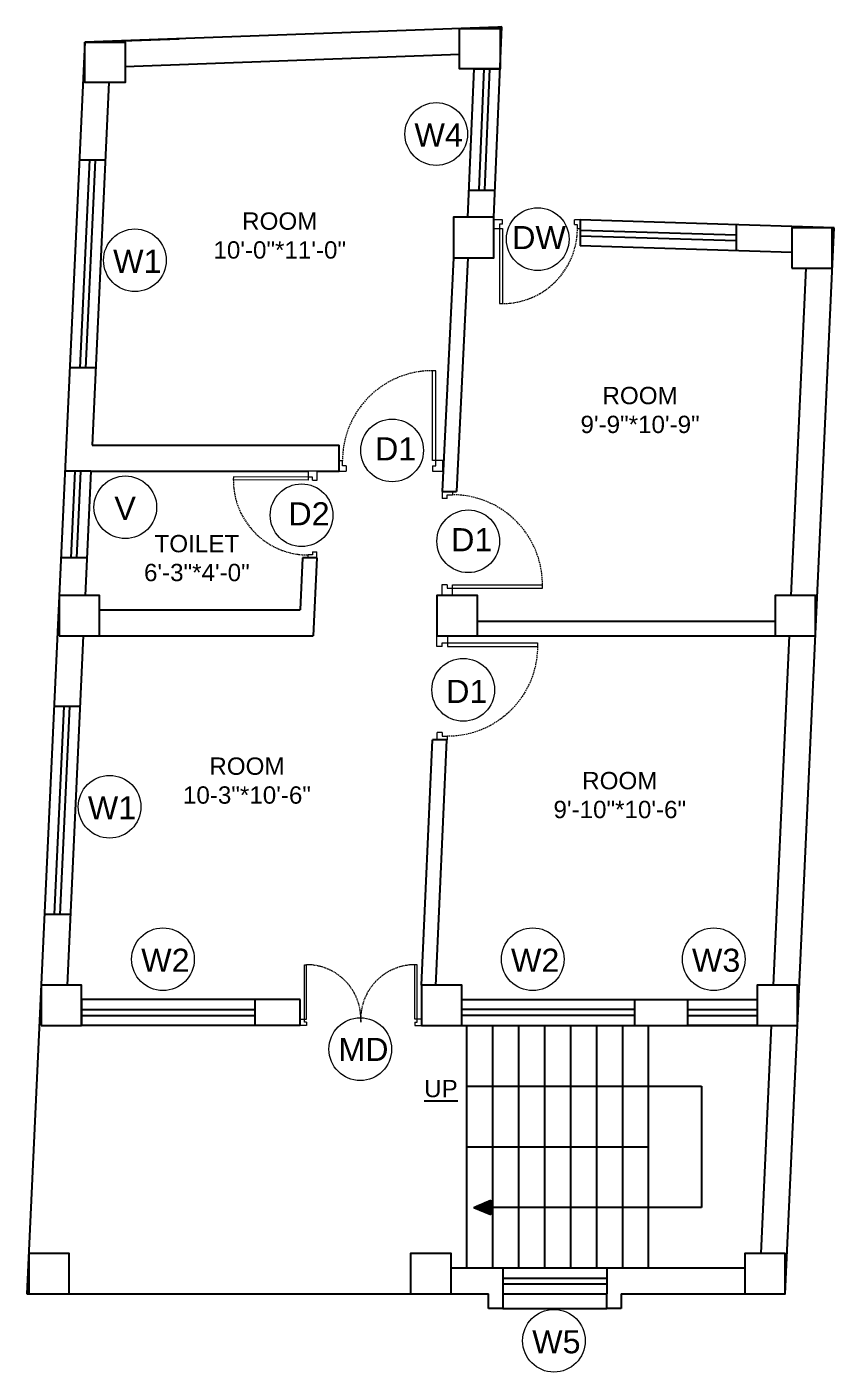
# Model space of a CAD drawing. Header units: inches. Extents: x -5051253 to -5039798, y -3262045 to -3259246.
# Drawn here: x -5047768.4 to -5047488.6, y -3259711.9 to -3259246 of the extents above; entities that cross this region are included whole.
import ezdxf

# ---------------------------------------------------------------- set-up
doc = ezdxf.new("R2010")
doc.units = ezdxf.units.IN
doc.header["$LTSCALE"] = 2
doc.header["$MEASUREMENT"] = 0
doc.linetypes.add('HIDDEN', pattern=[0.375, 0.25, -0.125])
doc.layers.get('0').update_dxf_attribs({"linetype": 'CONTINUOUS'})
doc.layers.add('A-Hatch', color=7, linetype='CONTINUOUS')
for name, color, linetype, lineweight in [('Annotate-Lite.w', 177, 'CONTINUOUS', 9), ('Door-Window.w', 4, 'CONTINUOUS', 15), ('TEXT', 181, 'CONTINUOUS', 25)]:
    doc.layers.add(name, color=color, linetype=linetype, lineweight=lineweight)
doc.styles.add('arial.', font='arial.ttf')
doc.styles.add('gaurav', font='arial.ttf')

# ---------------------------------------------------------------- blocks, each defined once
blk = doc.blocks.new('3-0')
at = {"ltscale": 3}
for p, q in [((11063.05, 10097.68), (11065.97, 10099.9)), ((11065.97, 10099.9), (11066.71, 10098.92)), ((11063.05, 10097.68), (11064.53, 10095.73)), ((11065.99, 10096.84), (11064.53, 10095.73)), ((11065.25, 10097.81), (11066.71, 10098.92)), ((11065.99, 10096.84), (11065.25, 10097.81)), ((11085.5, 10074.13), (11110.32, 10092.96)), ((11086.24, 10073.15), (11111.05, 10091.97)), ((11111.05, 10091.97), (11110.32, 10092.96)), ((11084.04, 10073.02), (11082.57, 10071.91)), ((11082.57, 10071.91), (11084.79, 10068.98)), ((11084.04, 10073.02), (11084.78, 10072.04)), ((11084.78, 10072.04), (11086.24, 10073.15)), ((11086.24, 10073.15), (11085.5, 10074.13)), ((11087.72, 10071.2), (11086.24, 10073.15)), ((11084.79, 10068.98), (11087.72, 10071.2))]:
    blk.add_line(p, q, dxfattribs=at)
at = {"layer": 'Door-Window.w', "color": 9, "linetype": 'HIDDEN', "lineweight": 18}
blk.add_arc((11085.5, 10074.13), 31.16, 37.1906, 127.1465, dxfattribs=at)
blk = doc.blocks.new('FDFDRE')
at = {"ltscale": 3}
for p, q in [((165701.11, -58637.82), (165701.1, -58641.5)), ((165701.1, -58641.5), (165703.55, -58641.5)), ((165704.78, -58637.83), (165701.11, -58637.82)), ((165703.55, -58641.5), (165703.53, -58672.63)), ((165704.78, -58639.66), (165703.55, -58639.66)), ((165703.55, -58639.66), (165703.55, -58641.5)), ((165703.55, -58641.5), (165704.78, -58641.5)), ((165704.78, -58641.5), (165704.76, -58672.65)), ((165704.78, -58639.66), (165704.78, -58637.83)), ((165766.98, -58637.83), (165770.65, -58637.82)), ((165766.98, -58639.66), (165766.98, -58637.83)), ((165766.98, -58639.66), (165768.2, -58639.66)), ((165766.98, -58641.5), (165767, -58672.65)), ((165768.2, -58641.5), (165766.98, -58641.5)), ((165768.2, -58639.66), (165768.2, -58641.5)), ((165770.65, -58641.5), (165768.2, -58641.5)), ((165768.2, -58641.5), (165768.22, -58672.63)), ((165770.65, -58637.82), (165770.65, -58641.5)), ((165703.53, -58672.63), (165704.76, -58672.65)), ((165768.22, -58672.63), (165767, -58672.65))]:
    blk.add_line(p, q, dxfattribs=at)
at = {"layer": 'Door-Window.w', "color": 9, "linetype": 'HIDDEN', "lineweight": 18}
for centre, start, end in [((165704.78, -58641.5), 269.96183, 3.38353), ((165766.98, -58641.5), 176.61647, 270.03817)]:
    blk.add_arc(centre, 31.16, start, end, dxfattribs=at)

msp = doc.modelspace()

# ---------------------------------------------------------------- hatches: boundary and pattern name
at = {"layer": 'A-Hatch', "ltscale": 0.5}
h = msp.add_hatch(dxfattribs=at)
h.set_pattern_fill('ANSI31', color=256)
h.set_pattern_definition([(45, (43652.82241, -876.6448), (-0.0883883476483, 0.0883883476483), [])])
h.paths.add_polyline_path([(-5047613.56, -3259654.87), (-5047607.64, -3259657.38), (-5047607.64, -3259652.36)])

# ---------------------------------------------------------------- linework, layer by layer
at = {"color": 3, "ltscale": 0.5}
for p, q in [((-5047605.18, -3259246.02), (-5047748.39, -3259251.28)), ((-5047606.61, -3259311.91), (-5047603.81, -3259245.97)), ((-5047603.81, -3259245.97), (-5047605.18, -3259246.02)), ((-5047748.39, -3259251.28), (-5047768.43, -3259684.87)), ((-5047618.44, -3259255.51), (-5047734.39, -3259259.78)), ((-5047615.62, -3259311.91), (-5047613.44, -3259260.51)), ((-5047740.02, -3259265.28), (-5047745.83, -3259390.87)), ((-5047488.65, -3259315.53), (-5047576.61, -3259312.83)), ((-5047505.56, -3259684.87), (-5047488.65, -3259315.53)), ((-5047503.29, -3259324.09), (-5047576.61, -3259321.84)), ((-5047503.49, -3259442.87), (-5047498.3, -3259329.53)), ((-5047746.24, -3259399.87), (-5047748.23, -3259442.87)), ((-5047748.88, -3259456.87), (-5047754.47, -3259577.87)), ((-5047509.67, -3259577.87), (-5047504.13, -3259456.87)), ((-5047513.93, -3259670.87), (-5047510.31, -3259591.87)), ((-5047615.93, -3259633.87), (-5047552.93, -3259633.87)), ((-5047621.43, -3259675.87), (-5047519.56, -3259675.87)), ((-5047768.43, -3259684.87), (-5047754.43, -3259684.87)), ((-5047754.43, -3259684.87), (-5047622.43, -3259684.87)), ((-5047622.43, -3259684.87), (-5047608.43, -3259684.87)), ((-5047562.43, -3259684.87), (-5047505.56, -3259684.87))]:
    msp.add_line(p, q, dxfattribs=at)
at = {"ltscale": 0.5}
for p, q in [((-5047748.39, -3259251.28), (-5047715.61, -3259250.08)), ((-5047613.44, -3259260.51), (-5047604.43, -3259260.51)), ((-5047611.71, -3259302.46), (-5047609.93, -3259260.46)), ((-5047609.72, -3259302.55), (-5047607.94, -3259260.55)), ((-5047741.26, -3259292.08), (-5047750.27, -3259292.08)), ((-5047746.77, -3259292.03), (-5047750.09, -3259364.03)), ((-5047744.77, -3259292.13), (-5047748.1, -3259364.13)), ((-5047615.22, -3259302.51), (-5047606.21, -3259302.51)), ((-5047576.61, -3259312.83), (-5047576.61, -3259321.84)), ((-5047576.58, -3259316.33), (-5047522.58, -3259317.99)), ((-5047522.61, -3259314.49), (-5047522.61, -3259323.5)), ((-5047576.64, -3259318.33), (-5047522.64, -3259319.99)), ((-5047620.61, -3259325.91), (-5047624.55, -3259406.87)), ((-5047615.6, -3259325.91), (-5047619.54, -3259406.87)), ((-5047744.59, -3259364.08), (-5047753.6, -3259364.08)), ((-5047745.83, -3259390.87), (-5047660.21, -3259390.87)), ((-5047660.21, -3259399.87), (-5047660.21, -3259390.87)), ((-5047746.24, -3259399.87), (-5047755.24, -3259399.87)), ((-5047753.13, -3259429.83), (-5047751.74, -3259399.83)), ((-5047751.14, -3259429.92), (-5047749.75, -3259399.92)), ((-5047746.24, -3259399.87), (-5047670.91, -3259399.87)), ((-5047667.85, -3259399.87), (-5047660.21, -3259399.87)), ((-5047624.55, -3259406.87), (-5047619.54, -3259406.87)), ((-5047747.63, -3259429.87), (-5047756.64, -3259429.87)), ((-5047672.92, -3259429.87), (-5047673.75, -3259447.87)), ((-5047667.91, -3259429.87), (-5047672.92, -3259429.87)), ((-5047667.91, -3259429.87), (-5047669.16, -3259456.87)), ((-5047743.24, -3259447.87), (-5047673.75, -3259447.87)), ((-5047612.3, -3259451.87), (-5047509.12, -3259451.87)), ((-5047743.24, -3259456.87), (-5047669.16, -3259456.87)), ((-5047612.3, -3259456.87), (-5047509.12, -3259456.87)), ((-5047750.01, -3259481.37), (-5047759.02, -3259481.37)), ((-5047758.84, -3259553.33), (-5047755.52, -3259481.33)), ((-5047756.84, -3259553.42), (-5047753.52, -3259481.42)), ((-5047631.7, -3259577.87), (-5047627.9, -3259492.87)), ((-5047622.9, -3259492.87), (-5047627.9, -3259492.87)), ((-5047626.71, -3259578.1), (-5047622.9, -3259492.87)), ((-5047753.34, -3259553.37), (-5047762.35, -3259553.37)), ((-5047673.7, -3259582.87), (-5047749.48, -3259582.87)), ((-5047749.48, -3259582.87), (-5047749.48, -3259591.87)), ((-5047689.48, -3259582.87), (-5047689.48, -3259591.87)), ((-5047673.7, -3259591.87), (-5047673.7, -3259582.87)), ((-5047617.7, -3259582.87), (-5047515.3, -3259582.87)), ((-5047557.7, -3259591.87), (-5047557.7, -3259582.87)), ((-5047539.3, -3259591.87), (-5047539.3, -3259582.87)), ((-5047749.48, -3259586.37), (-5047689.48, -3259586.37)), ((-5047557.7, -3259586.37), (-5047617.7, -3259586.37)), ((-5047539.3, -3259586.37), (-5047515.3, -3259586.37)), ((-5047749.48, -3259588.37), (-5047689.48, -3259588.37)), ((-5047673.7, -3259591.87), (-5047749.48, -3259591.87)), ((-5047557.7, -3259588.37), (-5047617.7, -3259588.37)), ((-5047617.7, -3259591.87), (-5047515.3, -3259591.87)), ((-5047615.93, -3259633.87), (-5047615.93, -3259591.87)), ((-5047606.93, -3259633.87), (-5047606.93, -3259591.87)), ((-5047597.93, -3259633.87), (-5047597.93, -3259591.87)), ((-5047588.93, -3259633.87), (-5047588.93, -3259591.87)), ((-5047579.93, -3259633.87), (-5047579.93, -3259591.87)), ((-5047570.93, -3259633.87), (-5047570.93, -3259591.87)), ((-5047561.93, -3259633.87), (-5047561.93, -3259591.87)), ((-5047552.93, -3259633.87), (-5047552.93, -3259591.87)), ((-5047539.3, -3259588.37), (-5047515.3, -3259588.37)), ((-5047515.3, -3259591.87), (-5047539.3, -3259591.87)), ((-5047615.93, -3259612.87), (-5047534.66, -3259612.87)), ((-5047534.66, -3259612.87), (-5047534.66, -3259654.87)), ((-5047615.93, -3259675.87), (-5047615.93, -3259633.87)), ((-5047606.93, -3259675.87), (-5047606.93, -3259633.87)), ((-5047597.93, -3259675.87), (-5047597.93, -3259633.87)), ((-5047588.93, -3259675.87), (-5047588.93, -3259633.87)), ((-5047579.93, -3259675.87), (-5047579.93, -3259633.87)), ((-5047570.93, -3259675.87), (-5047570.93, -3259633.87)), ((-5047561.93, -3259675.87), (-5047561.93, -3259633.87)), ((-5047552.93, -3259675.87), (-5047552.93, -3259633.87)), ((-5047613.56, -3259654.87), (-5047607.64, -3259652.36)), ((-5047607.64, -3259652.36), (-5047607.64, -3259657.38)), ((-5047613.56, -3259654.87), (-5047607.64, -3259657.38)), ((-5047534.66, -3259654.87), (-5047607.64, -3259654.87)), ((-5047603.43, -3259675.87), (-5047603.43, -3259684.87)), ((-5047567.43, -3259675.87), (-5047567.43, -3259684.87)), ((-5047603.43, -3259679.37), (-5047567.43, -3259679.37)), ((-5047608.43, -3259689.87), (-5047608.43, -3259684.87)), ((-5047603.43, -3259681.37), (-5047567.43, -3259681.37)), ((-5047603.43, -3259684.87), (-5047567.43, -3259684.87)), ((-5047603.43, -3259684.87), (-5047603.43, -3259689.87)), ((-5047567.43, -3259689.87), (-5047567.43, -3259684.87)), ((-5047562.43, -3259684.87), (-5047562.43, -3259689.87)), ((-5047603.43, -3259689.87), (-5047608.43, -3259689.87)), ((-5047603.43, -3259689.87), (-5047567.43, -3259689.87)), ((-5047562.43, -3259689.87), (-5047567.43, -3259689.87))]:
    msp.add_line(p, q, dxfattribs=at)
for points in [[(-5047618.44, -3259246.51), (-5047604.44, -3259246.51), (-5047604.44, -3259260.51), (-5047618.44, -3259260.51)], [(-5047748.39, -3259251.28), (-5047734.39, -3259251.28), (-5047734.39, -3259265.28), (-5047748.39, -3259265.28)], [(-5047620.61, -3259325.91), (-5047606.61, -3259325.91), (-5047606.61, -3259311.91), (-5047620.61, -3259311.91)], [(-5047503.29, -3259329.53), (-5047489.29, -3259329.53), (-5047489.29, -3259315.53), (-5047503.29, -3259315.53)], [(-5047757.24, -3259456.87), (-5047743.24, -3259456.87), (-5047743.24, -3259442.87), (-5047757.24, -3259442.87)], [(-5047626.3, -3259456.87), (-5047612.3, -3259456.87), (-5047612.3, -3259442.87), (-5047626.3, -3259442.87)], [(-5047509.12, -3259456.87), (-5047495.12, -3259456.87), (-5047495.12, -3259442.87), (-5047509.12, -3259442.87)], [(-5047763.48, -3259591.87), (-5047749.48, -3259591.87), (-5047749.48, -3259577.87), (-5047763.48, -3259577.87)], [(-5047631.7, -3259591.87), (-5047617.7, -3259591.87), (-5047617.7, -3259577.87), (-5047631.7, -3259577.87)], [(-5047515.3, -3259591.87), (-5047501.3, -3259591.87), (-5047501.3, -3259577.87), (-5047515.3, -3259577.87)], [(-5047767.78, -3259684.87), (-5047753.78, -3259684.87), (-5047753.78, -3259670.87), (-5047767.78, -3259670.87)], [(-5047635.43, -3259684.87), (-5047621.43, -3259684.87), (-5047621.43, -3259670.87), (-5047635.43, -3259670.87)], [(-5047519.56, -3259684.87), (-5047505.56, -3259684.87), (-5047505.56, -3259670.87), (-5047519.56, -3259670.87)]]:
    msp.add_lwpolyline(points, close=True, dxfattribs=at)
at = {"layer": 'Annotate-Lite.w', "ltscale": 0.005}
for centre in [(-5047626.55, -3259283.07), (-5047591.38, -3259319.49), (-5047731, -3259326.81), (-5047641.83, -3259392.68), (-5047734.31, -3259412.37), (-5047673.23, -3259415.12), (-5047615.47, -3259424.15), (-5047617.2, -3259475.6), (-5047739.75, -3259516.11), (-5047721.26, -3259568.92), (-5047593.11, -3259568.92), (-5047530.37, -3259568.92), (-5047652.87, -3259600.07), (-5047585.75, -3259701.08)]:
    msp.add_circle(centre, 10.86, dxfattribs=at)

# ---------------------------------------------------------------- block references
at = {"layer": 'Door-Window.w', "linetype": 'ByBlock'}
for p, xscale, yscale, zscale, rotation in [((-5048690.54, -3246883.21), 0.833158985154831, 0.8331589852459729, 0.8331589850765497, 232.7330628721138), ((-5046303.65, -3274313.61), 0.999791003999291, 0.9997910037636757, 0.9997910039624013, 52.80940477362314), ((-5035238.29, -3258315.97), 0.8331589851548311, 0.8331589852459729, 0.8331589850765497, 142.7330628721138), ((-5062538.3, -3260763.43), 0.9997910043702506, 0.9997910037636757, 0.9997910039624012, 322.809404789754), ((-5062540.03, -3258136.31), -0.9997910043702505, 0.9997910037636757, 0.9997910039624012, 217.190595210246)]:
    msp.add_blockref('3-0', p, dxfattribs=dict(at, xscale=xscale, yscale=yscale, zscale=zscale, rotation=rotation))
at = {"layer": 'Door-Window.w', "ltscale": 0.005, "xscale": 0.6039383709430695, "yscale": 0.6039383709430695, "zscale": 0.6039383709985556, "rotation": 180}
msp.add_blockref('FDFDRE', (-4947558.45, -3295005.49), dxfattribs=at)

# ---------------------------------------------------------------- texts
at = {"layer": 'Annotate-Lite.w', "ltscale": 0.005, "char_height": 8, "style": 'gaurav'}
for s, insert, attachment_point in [('W4', (-5047634.1, -3259279.42), 1), ('DW', (-5047600.23, -3259314.94), 1), ('W1', (-5047738.54, -3259323.16), 1), ('D1', (-5047647.75, -3259388.12), 1), ('V', (-5047738.1, -3259408.72), 1), ('D2', (-5047677.79, -3259410.63), 1), ('D1', (-5047621.39, -3259419.6), 1), ('D1', (-5047623.11, -3259480.15), 7), ('W1', (-5047747.29, -3259512.45), 1), ('W2', (-5047728.81, -3259565.27), 1), ('W2', (-5047600.65, -3259565.27), 1), ('W3', (-5047537.92, -3259565.27), 1), ('MD', (-5047660.48, -3259596.17), 1), ('W5', (-5047593.3, -3259697.43), 1)]:
    msp.add_mtext_dynamic_manual_height_columns(s, width=8, gutter_width=100, heights=[0], dxfattribs=dict(at, insert=insert, attachment_point=attachment_point))
at = {"layer": 'TEXT', "lineweight": -2, "char_height": 6, "attachment_point": 5, "style": 'arial.'}
for s, insert in [('ROOM\\P10\'-0"*11\'-0"', (-5047680.79, -3259318.27)), ('ROOM\\P9\'-9"*10\'-9"', (-5047555.9, -3259378.7)), ('TOILET\\P6\'-3"*4\'-0"', (-5047709.52, -3259430)), ('ROOM\\P10-3"*10\'-6"', (-5047692.16, -3259507.08)), ('ROOM\\P9\'-10"*10\'-6"', (-5047562.93, -3259512.09))]:
    msp.add_mtext_dynamic_manual_height_columns(s, width=45.7314, gutter_width=30, heights=[0], dxfattribs=dict(at, insert=insert))
at = {"layer": 'TEXT', "lineweight": -2, "insert": (-5047624.92, -3259613.76), "char_height": 6, "width": 127.5059, "attachment_point": 5, "style": 'arial.'}
msp.add_mtext('{\\LUP}', dxfattribs=at)

doc.saveas('drawing.dxf')
